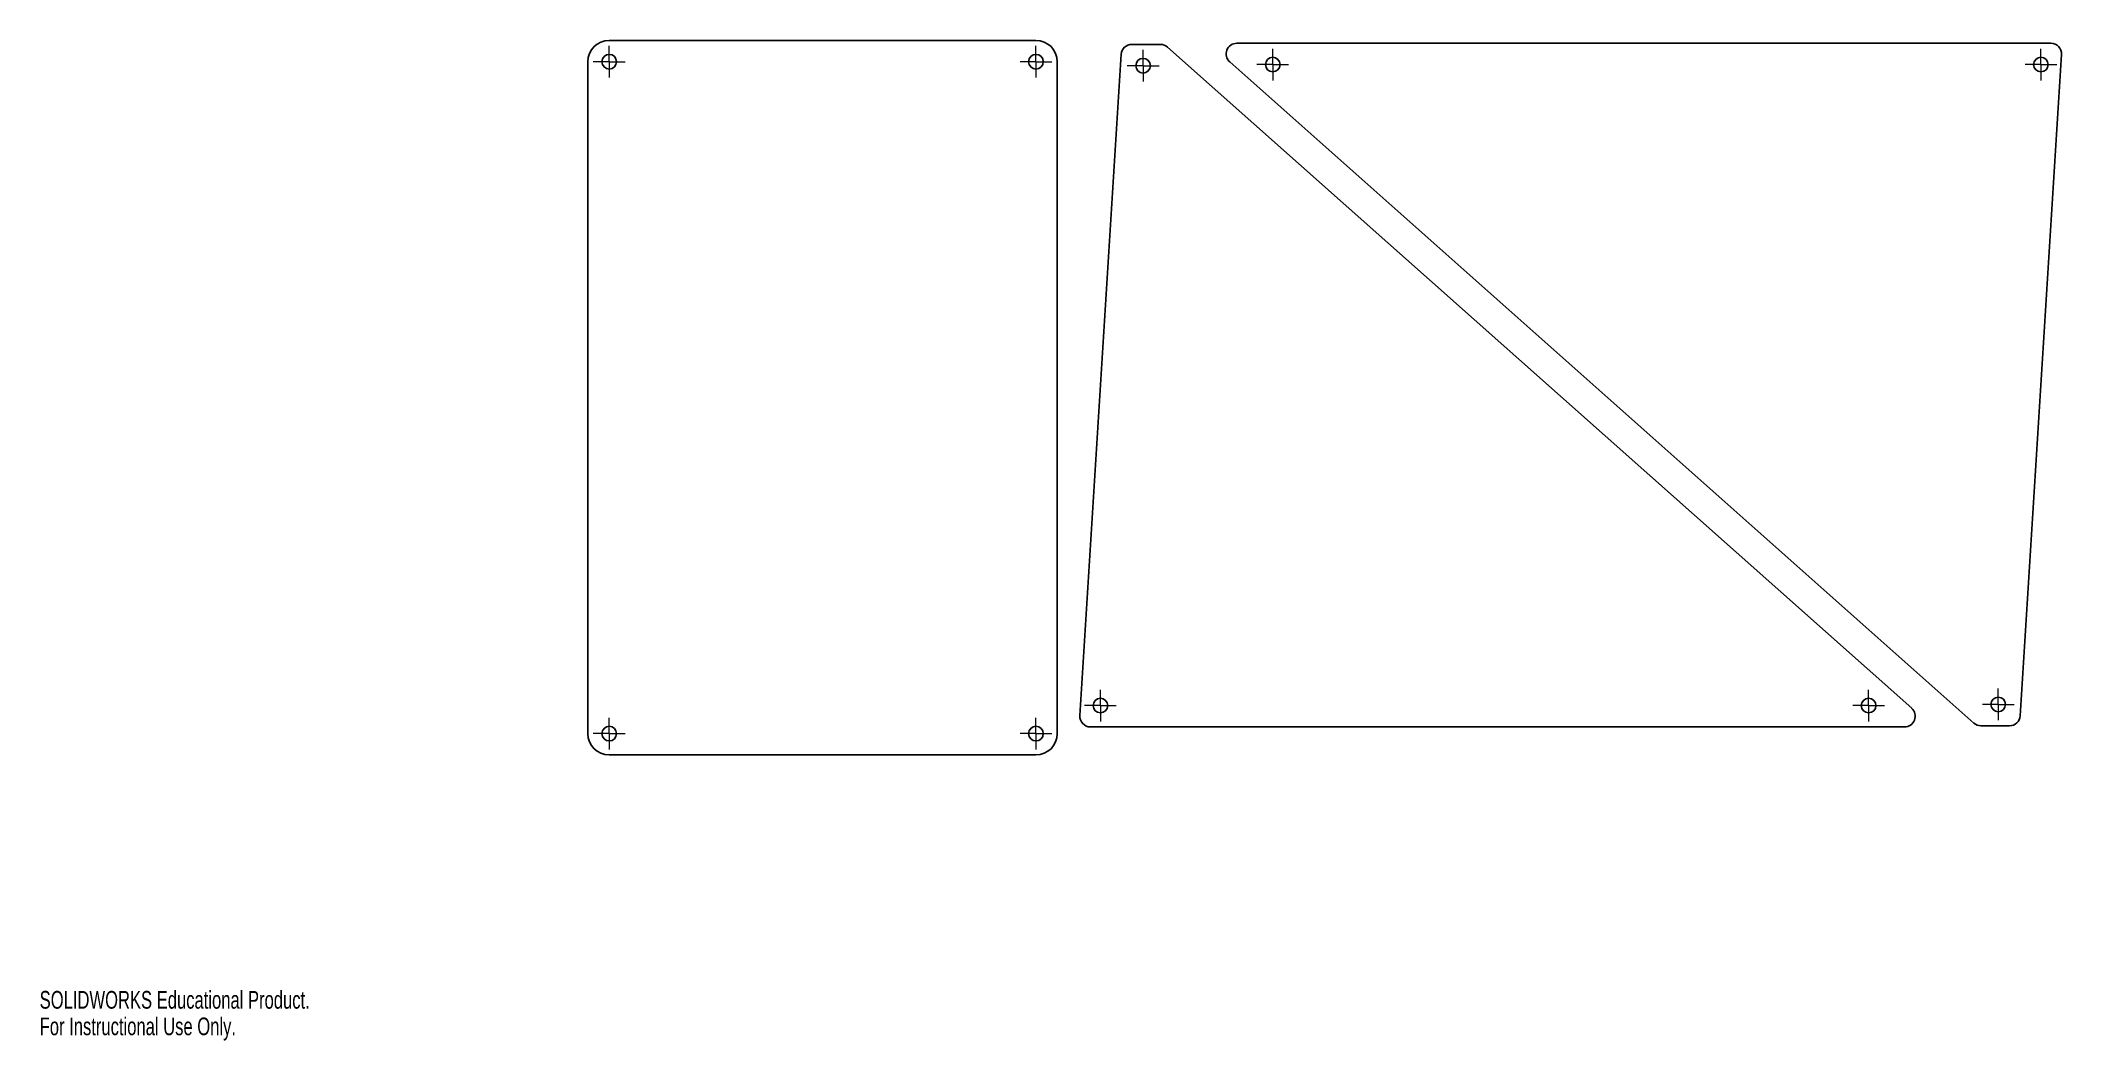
# Model space of a CAD drawing. Header units: inches. Extents: x 0 to 23.7, y 0 to 11.7.
import ezdxf

# ---------------------------------------------------------------- set-up
doc = ezdxf.new("R2010")
doc.units = ezdxf.units.IN
doc.header["$MEASUREMENT"] = 0
doc.styles.add('SLDTEXTSTYLE0', font='TXT', dxfattribs={"width": 0.7})

# ---------------------------------------------------------------- blocks, each defined once
blk = doc.blocks.new('SW_CENTERMARKSYMBOL_0')
at = {"color": 0, "linetype": 'Continuous', "lineweight": 18}
for p, q in [((-0.1, 0), (-0.186, 0)), ((0, 0), (-0.1, 0)), ((0, 0.1), (0, 0.186)), ((0, 0), (0, 0.1)), ((0, 0), (0, -0.1)), ((0, 0), (0.1, 0)), ((0.1, 0), (0.186, 0)), ((0, -0.1), (0, -0.186))]:
    blk.add_line(p, q, dxfattribs=at)
blk = doc.blocks.new('SW_CENTERMARKSYMBOL_1')
at = {"color": 0, "linetype": 'Continuous', "lineweight": 18}
for p, q in [((-0.1, 0), (-0.186, 0)), ((0, 0), (-0.1, 0)), ((0, 0.1), (0, 0.186)), ((0, 0), (0, 0.1)), ((0, 0), (0, -0.1)), ((0, 0), (0.1, 0)), ((0.1, 0), (0.186, 0)), ((0, -0.1), (0, -0.186))]:
    blk.add_line(p, q, dxfattribs=at)
blk = doc.blocks.new('SW_CENTERMARKSYMBOL_2')
at = {"color": 0, "linetype": 'Continuous', "lineweight": 18}
for p, q in [((-0.1, 0), (-0.186, 0)), ((0, 0), (-0.1, 0)), ((0, 0.1), (0, 0.186)), ((0, 0), (0, 0.1)), ((0, 0), (0, -0.1)), ((0, 0), (0.1, 0)), ((0.1, 0), (0.186, 0)), ((0, -0.1), (0, -0.186))]:
    blk.add_line(p, q, dxfattribs=at)
blk = doc.blocks.new('SW_CENTERMARKSYMBOL_3')
at = {"color": 0, "linetype": 'Continuous', "lineweight": 18}
for p, q in [((-0.1, 0), (-0.186, 0)), ((0, 0), (-0.1, 0)), ((0, 0.1), (0, 0.186)), ((0, 0), (0, 0.1)), ((0, 0), (0, -0.1)), ((0, 0), (0.1, 0)), ((0.1, 0), (0.186, 0)), ((0, -0.1), (0, -0.186))]:
    blk.add_line(p, q, dxfattribs=at)
blk = doc.blocks.new('SW_CENTERMARKSYMBOL_4')
at = {"color": 0, "linetype": 'Continuous', "lineweight": 18}
for p, q in [((-0.1, 0), (-0.186, 0)), ((0, 0), (-0.1, 0)), ((0, 0.1), (0, 0.186)), ((0, 0), (0, 0.1)), ((0, 0), (0, -0.1)), ((0, 0), (0.1, 0)), ((0.1, 0), (0.186, 0)), ((0, -0.1), (0, -0.186))]:
    blk.add_line(p, q, dxfattribs=at)
blk = doc.blocks.new('SW_CENTERMARKSYMBOL_5')
at = {"color": 0, "linetype": 'Continuous', "lineweight": 18}
for p, q in [((-0.1, 0), (-0.186, 0)), ((0, 0), (-0.1, 0)), ((0, 0.1), (0, 0.186)), ((0, 0), (0, 0.1)), ((0, 0), (0, -0.1)), ((0, 0), (0.1, 0)), ((0.1, 0), (0.186, 0)), ((0, -0.1), (0, -0.186))]:
    blk.add_line(p, q, dxfattribs=at)
blk = doc.blocks.new('SW_CENTERMARKSYMBOL_6')
at = {"color": 0, "linetype": 'Continuous', "lineweight": 18}
for p, q in [((-0.1, 0), (-0.186, 0)), ((0, 0), (-0.1, 0)), ((0, 0.1), (0, 0.186)), ((0, 0), (0, 0.1)), ((0, 0), (0, -0.1)), ((0, 0), (0.1, 0)), ((0.1, 0), (0.186, 0)), ((0, -0.1), (0, -0.186))]:
    blk.add_line(p, q, dxfattribs=at)
blk = doc.blocks.new('SW_CENTERMARKSYMBOL_7')
at = {"color": 0, "linetype": 'Continuous', "lineweight": 18}
for p, q in [((-0.1, 0), (-0.186, 0)), ((0, 0), (-0.1, 0)), ((0, 0.1), (0, 0.186)), ((0, 0), (0, 0.1)), ((0, 0), (0, -0.1)), ((0, 0), (0.1, 0)), ((0.1, 0), (0.186, 0)), ((0, -0.1), (0, -0.186))]:
    blk.add_line(p, q, dxfattribs=at)
blk = doc.blocks.new('SW_CENTERMARKSYMBOL_8')
at = {"color": 0, "linetype": 'Continuous', "lineweight": 18}
for p, q in [((-0.1, 0), (-0.186, 0)), ((0, 0), (-0.1, 0)), ((0, 0.1), (0, 0.186)), ((0, 0), (0, 0.1)), ((0, 0), (0, -0.1)), ((0, 0), (0.1, 0)), ((0.1, 0), (0.186, 0)), ((0, -0.1), (0, -0.186))]:
    blk.add_line(p, q, dxfattribs=at)
blk = doc.blocks.new('SW_CENTERMARKSYMBOL_9')
at = {"color": 0, "linetype": 'Continuous', "lineweight": 18}
for p, q in [((-0.1, 0), (-0.186, 0)), ((0, 0), (-0.1, 0)), ((0, 0.1), (0, 0.186)), ((0, 0), (0, 0.1)), ((0, 0), (0, -0.1)), ((0, 0), (0.1, 0)), ((0.1, 0), (0.186, 0)), ((0, -0.1), (0, -0.186))]:
    blk.add_line(p, q, dxfattribs=at)

msp = doc.modelspace()

# ---------------------------------------------------------------- linework, layer by layer
at = {"color": 7, "linetype": 'Continuous', "lineweight": 25}
for p, q in [((11.673, 11.72), (6.673, 11.72)), ((13.132, 11.674), (12.797, 11.674)), ((21.934, 3.892), (13.215, 11.642)), ((23.565, 11.687), (14.027, 11.687)), ((6.423, 11.47), (6.423, 3.595)), ((11.923, 3.595), (11.923, 11.47)), ((12.672, 11.557), (12.188, 3.807)), ((13.944, 11.468), (22.663, 3.718)), ((23.206, 3.804), (23.69, 11.554)), ((12.312, 3.674), (21.85, 3.674)), ((22.746, 3.687), (23.081, 3.687)), ((6.673, 3.345), (11.673, 3.345))]:
    msp.add_line(p, q, dxfattribs=at)
for centre in [(6.673, 11.47), (11.673, 11.47), (12.929, 11.424), (14.448, 11.437), (23.448, 11.437), (12.429, 3.924), (21.429, 3.924), (22.948, 3.937), (6.673, 3.595), (11.673, 3.595)]:
    msp.add_circle(centre, 0.0859, dxfattribs=at)
for centre, radius, start, end in [((6.673, 11.47), 0.25, 90, 180), ((11.673, 11.47), 0.25, 0, 90), ((12.797, 11.549), 0.125, 90, 176.4237), ((13.132, 11.549), 0.125, 48.3665, 90), ((14.027, 11.562), 0.125, 90, 228.3665), ((23.565, 11.562), 0.125, 356.4237, 90), ((12.312, 3.799), 0.125, 176.4237, 270), ((21.85, 3.799), 0.125, 270, 48.3665), ((23.081, 3.812), 0.125, 270, 356.4237), ((6.673, 3.595), 0.25, 180, 270), ((11.673, 3.595), 0.25, 270, 0), ((22.746, 3.812), 0.125, 228.3665, 270)]:
    msp.add_arc(centre, radius, start, end, dxfattribs=at)

# ---------------------------------------------------------------- block references
at = {"color": 7, "linetype": 'Continuous', "lineweight": 18}
for name, p in [('SW_CENTERMARKSYMBOL_9', (6.673, 11.47)), ('SW_CENTERMARKSYMBOL_8', (11.673, 11.47)), ('SW_CENTERMARKSYMBOL_2', (12.929, 11.424)), ('SW_CENTERMARKSYMBOL_1', (12.429, 3.924)), ('SW_CENTERMARKSYMBOL_0', (21.429, 3.924)), ('SW_CENTERMARKSYMBOL_6', (6.673, 3.595)), ('SW_CENTERMARKSYMBOL_7', (11.673, 3.595))]:
    msp.add_blockref(name, p, dxfattribs=at)
at = {"color": 7, "linetype": 'Continuous', "lineweight": 0}
for name, p in [('SW_CENTERMARKSYMBOL_3', (14.448, 11.437)), ('SW_CENTERMARKSYMBOL_4', (23.448, 11.437)), ('SW_CENTERMARKSYMBOL_5', (22.948, 3.937))]:
    msp.add_blockref(name, p, dxfattribs=at)

# ---------------------------------------------------------------- texts
at = {"color": 7, "linetype": 'Continuous', "char_height": 0.2076, "attachment_point": 1, "style": 'SLDTEXTSTYLE0'}
for s, insert in [('SOLIDWORKS Educational Product.', (0, 0.579)), ('For Instructional Use Only.', (0, 0.268))]:
    msp.add_mtext(s, dxfattribs=dict(at, insert=insert))

doc.saveas('drawing.dxf')
